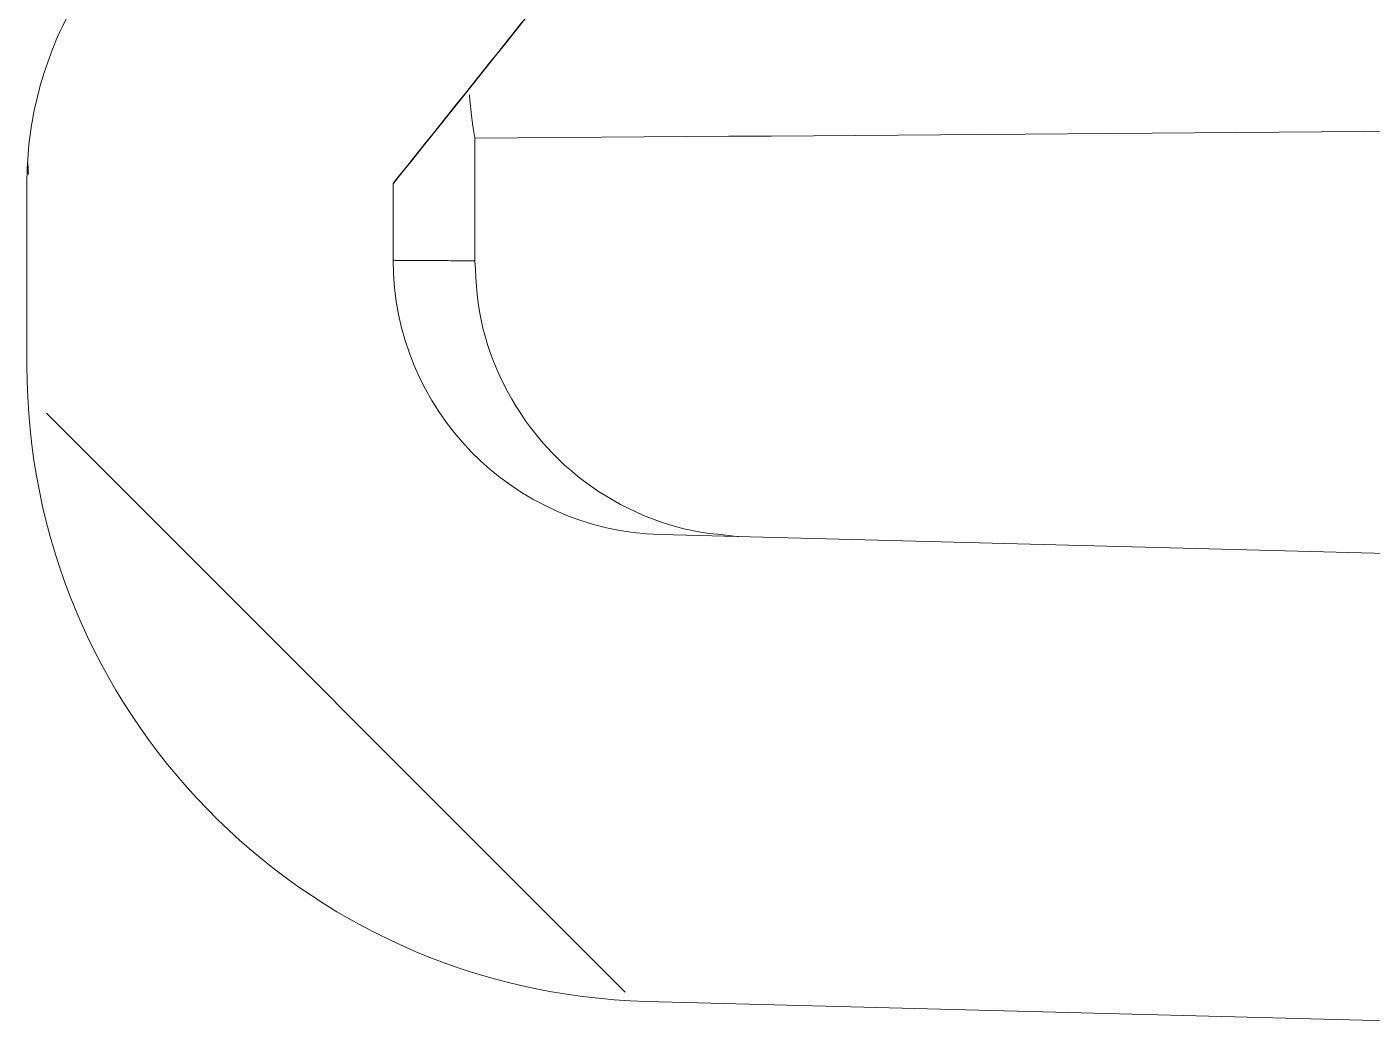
# Model space of a CAD drawing. Header units: inches. Extents: x 0 to 40, y 35.9 to 64.1.
# Drawn here: x 12.0637 to 12.5334, y 42.3976 to 42.7447 of the extents above; entities that cross this region are included whole.
import ezdxf

# ---------------------------------------------------------------- set-up
doc = ezdxf.new("R2010")
doc.units = ezdxf.units.IN
doc.header["$MEASUREMENT"] = 0
doc.layers.add('2', color=7, linetype='Continuous')

# ---------------------------------------------------------------- blocks, each defined once
blk = doc.blocks.new('block 925')
at = {"layer": '2', "color": 7, "lineweight": 18, "true_color": 0xffffff}
blk.add_lwpolyline([(12.06374, 42.68994), (12.06374, 42.62658)], dxfattribs=at)
blk = doc.blocks.new('block 926')
at = {"layer": '2', "color": 7, "lineweight": 18, "true_color": 0xffffff}
blk.add_lwpolyline([(12.28004, 42.40451), (12.54332, 42.39762)], dxfattribs=at)
blk = doc.blocks.new('block 932')
at = {"layer": '2', "color": 7, "lineweight": 18, "true_color": 0xffffff}
blk.add_lwpolyline([(12.28504, 42.5675), (13.78862, 42.52812)], dxfattribs=at)
blk = doc.blocks.new('block 933')
at = {"layer": '2', "color": 7, "lineweight": 18, "true_color": 0xffffff}
blk.add_lwpolyline([(12.19162, 42.68994), (12.19162, 42.66324)], dxfattribs=at)
blk = doc.blocks.new('block 967')
at = {"layer": '2', "color": 7, "lineweight": 18, "true_color": 0xffffff}
blk.add_lwpolyline([(12.22017, 42.6631), (12.22017, 42.70589)], dxfattribs=at)
blk = doc.blocks.new('block 1123')
at = {"layer": '2', "color": 7, "lineweight": 18, "true_color": 0xffffff}
blk.add_open_spline([(12.06374, 42.62658), (12.06374, 42.50614), (12.15967, 42.40768), (12.28004, 42.40451)], degree=3, dxfattribs=at)
blk = doc.blocks.new('block 1125')
at = {"layer": '2', "color": 7, "lineweight": 18, "true_color": 0xffffff}
blk.add_open_spline([(12.28504, 42.5675), (12.2331, 42.56887), (12.19171, 42.61128), (12.19162, 42.66324)], degree=3, dxfattribs=at)
blk = doc.blocks.new('block 1433')
at = {"layer": '2', "color": 7, "lineweight": 18, "true_color": 0xffffff}
blk.add_lwpolyline([(12.09161, 42.76962), (12.09053, 42.76824), (12.08948, 42.76686), (12.08844, 42.76549), (12.08743, 42.76411), (12.08645, 42.7627), (12.08546, 42.76125), (12.08452, 42.75984), (12.08359, 42.75839), (12.08267, 42.75691), (12.08178, 42.75546), (12.08092, 42.75398), (12.08007, 42.7525), (12.07923, 42.75098), (12.07844, 42.74947), (12.07764, 42.74795), (12.07687, 42.7464), (12.07613, 42.74485), (12.0754, 42.7433), (12.0747, 42.74175), (12.07401, 42.74016), (12.07334, 42.73855), (12.0727, 42.73696), (12.07208, 42.73534), (12.07146, 42.73372), (12.07089, 42.73207), (12.07032, 42.73045), (12.06979, 42.7288), (12.06927, 42.72714), (12.06877, 42.72549), (12.06831, 42.72383), (12.06786, 42.72218), (12.06745, 42.72053), (12.06705, 42.71884), (12.06667, 42.71719), (12.06631, 42.71553), (12.06598, 42.71384), (12.06567, 42.71216), (12.06538, 42.71047), (12.06512, 42.70878), (12.06488, 42.70709), (12.06466, 42.7054), (12.06447, 42.70368), (12.06429, 42.70199), (12.06416, 42.70027), (12.06402, 42.69855), (12.06391, 42.69683), (12.06385, 42.69514), (12.06378, 42.69338), (12.06374, 42.69166), (12.06374, 42.68994)], dxfattribs=at)
blk = doc.blocks.new('block 1434')
at = {"layer": '2', "color": 7, "lineweight": 18, "true_color": 0xffffff}
blk.add_lwpolyline([(12.19162, 42.68994), (12.19505, 42.69421), (12.19843, 42.69844), (12.2018, 42.70265), (12.20515, 42.70685), (12.20845, 42.71098), (12.21176, 42.71512), (12.21502, 42.71918), (12.21826, 42.72325), (12.22148, 42.72725), (12.22466, 42.73124), (12.22782, 42.73517), (12.23095, 42.7391), (12.23407, 42.74299), (12.23715, 42.74685), (12.2402, 42.75067), (12.24323, 42.75446), (12.24625, 42.75822), (12.24923, 42.76194), (12.25219, 42.76566), (12.25512, 42.76931), (12.25801, 42.77293), (12.26089, 42.77654), (12.26375, 42.78009), (12.26657, 42.78364), (12.26938, 42.78712), (12.27215, 42.7906), (12.27491, 42.79405), (12.27763, 42.79746), (12.28032, 42.8008), (12.28301, 42.80414), (12.28564, 42.80745), (12.28826, 42.81072), (12.29086, 42.81396), (12.29343, 42.8172), (12.29598, 42.82037), (12.29849, 42.8235), (12.30099, 42.8266), (12.30345, 42.8297), (12.3059, 42.83273), (12.30831, 42.83577), (12.3107, 42.83873), (12.31306, 42.84169), (12.31541, 42.84462), (12.31771, 42.84751), (12.32001, 42.85037), (12.32226, 42.8532), (12.3245, 42.85595), (12.32671, 42.85874), (12.32889, 42.86147), (12.33105, 42.86415)], dxfattribs=at)
blk = doc.blocks.new('block 1441')
at = {"layer": '2', "color": 7, "lineweight": 18, "true_color": 0xffffff}
blk.add_lwpolyline([(12.19176, 42.69028), (12.19398, 42.69307), (12.19622, 42.69586), (12.19846, 42.69865), (12.2007, 42.70144), (12.20294, 42.70423), (12.20518, 42.70702), (12.20742, 42.70981), (12.20964, 42.7126), (12.21188, 42.71539), (12.21412, 42.71818), (12.21636, 42.72098), (12.2186, 42.7238), (12.22084, 42.72659), (12.22306, 42.72938), (12.2253, 42.73217), (12.22754, 42.73496), (12.22978, 42.73775), (12.23202, 42.74054), (12.23426, 42.74333), (12.23648, 42.74612), (12.23872, 42.74892), (12.24096, 42.75171), (12.2432, 42.7545), (12.24544, 42.75729), (12.24768, 42.76008), (12.2499, 42.76287), (12.25214, 42.76569), (12.25438, 42.76845), (12.25662, 42.77127), (12.25886, 42.77406), (12.26109, 42.77685), (12.26333, 42.77965), (12.26556, 42.78244), (12.2678, 42.78523), (12.27003, 42.78802), (12.27227, 42.79081), (12.27451, 42.7936), (12.27675, 42.79639), (12.27897, 42.79918), (12.28121, 42.80197), (12.28345, 42.80476), (12.28569, 42.80759), (12.28793, 42.81034), (12.29017, 42.81317), (12.29241, 42.81596), (12.29463, 42.81875), (12.29687, 42.82154), (12.29911, 42.82433), (12.30135, 42.82712), (12.30359, 42.82991)], dxfattribs=at)
blk = doc.blocks.new('block 1444')
at = {"layer": '2', "color": 7, "lineweight": 18, "true_color": 0xffffff}
blk.add_open_spline([(12.06409, 42.69727), (12.06409, 42.6971), (12.06409, 42.69703), (12.06409, 42.69703), (12.0641, 42.69686), (12.0641, 42.69679), (12.0641, 42.69679), (12.0641, 42.69662), (12.06412, 42.69652), (12.06412, 42.69652), (12.06412, 42.69638), (12.06412, 42.69627), (12.06412, 42.69627), (12.06414, 42.6961), (12.06414, 42.69603), (12.06414, 42.69603), (12.06416, 42.69586), (12.06416, 42.69579), (12.06416, 42.69579), (12.06416, 42.69562), (12.06417, 42.69555), (12.06417, 42.69555), (12.06417, 42.69538), (12.06417, 42.69528), (12.06417, 42.69528), (12.06419, 42.69514), (12.06419, 42.69503), (12.06419, 42.69503), (12.06419, 42.69486), (12.06421, 42.69479), (12.06421, 42.69479), (12.06421, 42.69462), (12.06421, 42.69455), (12.06421, 42.69455), (12.06422, 42.69438), (12.06422, 42.69431), (12.06422, 42.69431), (12.06424, 42.69414), (12.06424, 42.69403), (12.06424, 42.69403), (12.06424, 42.6939), (12.06424, 42.69379), (12.06424, 42.69379), (12.06426, 42.69366), (12.06426, 42.69355), (12.06426, 42.69355), (12.06428, 42.69338), (12.06428, 42.69331), (12.06428, 42.69331)], degree=3, knots=[0, 0, 0, 0, 1, 1, 1, 2, 2, 2, 3, 3, 3, 4, 4, 4, 5, 5, 5, 6, 6, 6, 7, 7, 7, 8, 8, 8, 9, 9, 9, 10, 10, 10, 11, 11, 11, 12, 12, 12, 13, 13, 13, 14, 14, 14, 15, 15, 15, 16, 16, 16, 16], dxfattribs=at)
blk = doc.blocks.new('block 1501')
at = {"layer": '2', "color": 7, "lineweight": 18, "true_color": 0xffffff}
blk.add_open_spline([(12.19162, 42.66324), (12.19173, 42.66324), (12.19181, 42.66324), (12.19181, 42.66324), (12.19192, 42.66324), (12.19204, 42.66324), (12.19204, 42.66324), (12.19219, 42.6632), (12.19237, 42.6632), (12.19237, 42.6632), (12.19237, 42.6632), (12.19255, 42.6632), (12.19255, 42.6632), (12.19255, 42.6632), (12.19276, 42.6632), (12.19276, 42.6632), (12.19276, 42.6632), (12.193, 42.6632), (12.193, 42.6632), (12.193, 42.6632), (12.19326, 42.6632), (12.19326, 42.6632), (12.19326, 42.6632), (12.19355, 42.6632), (12.19355, 42.6632), (12.19355, 42.6632), (12.19386, 42.6632), (12.19386, 42.6632), (12.19386, 42.6632), (12.19419, 42.6632), (12.19419, 42.6632), (12.19419, 42.6632), (12.19455, 42.6632), (12.19455, 42.6632), (12.19455, 42.6632), (12.19493, 42.6632), (12.19493, 42.6632), (12.19493, 42.6632), (12.19533, 42.66317), (12.19533, 42.66317), (12.19533, 42.66317), (12.19574, 42.66317), (12.19574, 42.66317), (12.19574, 42.66317), (12.19619, 42.66317), (12.19619, 42.66317), (12.19619, 42.66317), (12.19665, 42.66317), (12.19665, 42.66317), (12.19665, 42.66317), (12.19715, 42.66317), (12.19715, 42.66317), (12.19715, 42.66317), (12.19767, 42.66317), (12.19767, 42.66317), (12.19767, 42.66317), (12.1982, 42.66317), (12.1982, 42.66317), (12.1982, 42.66317), (12.19876, 42.66317), (12.19876, 42.66317), (12.19876, 42.66317), (12.19934, 42.66317), (12.19934, 42.66317), (12.19934, 42.66317), (12.19994, 42.66317), (12.19994, 42.66317), (12.19994, 42.66317), (12.20058, 42.66317), (12.20058, 42.66317), (12.20058, 42.66317), (12.20124, 42.66317), (12.20124, 42.66317), (12.20124, 42.66317), (12.20191, 42.66317), (12.20191, 42.66317), (12.20191, 42.66317), (12.2026, 42.66313), (12.2026, 42.66313), (12.2026, 42.66313), (12.20332, 42.66313), (12.20332, 42.66313), (12.20332, 42.66313), (12.20406, 42.66313), (12.20406, 42.66313), (12.20406, 42.66313), (12.20482, 42.66313), (12.20482, 42.66313), (12.20482, 42.66313), (12.20561, 42.66313), (12.20561, 42.66313), (12.20561, 42.66313), (12.20642, 42.66313), (12.20642, 42.66313), (12.20642, 42.66313), (12.20725, 42.66313), (12.20725, 42.66313), (12.20725, 42.66313), (12.20811, 42.66313), (12.20811, 42.66313), (12.20811, 42.66313), (12.20899, 42.66313), (12.20899, 42.66313), (12.20899, 42.66313), (12.2099, 42.66313), (12.2099, 42.66313), (12.2099, 42.66313), (12.21081, 42.66313), (12.21081, 42.66313), (12.21081, 42.66313), (12.21176, 42.6631), (12.21176, 42.6631), (12.21176, 42.6631), (12.21274, 42.6631), (12.21274, 42.6631), (12.21274, 42.6631), (12.21372, 42.6631), (12.21372, 42.6631), (12.21372, 42.6631), (12.21474, 42.6631), (12.21474, 42.6631), (12.21474, 42.6631), (12.21579, 42.6631), (12.21579, 42.6631), (12.21579, 42.6631), (12.21684, 42.6631), (12.21684, 42.6631), (12.21684, 42.6631), (12.21793, 42.6631), (12.21793, 42.6631), (12.21793, 42.6631), (12.21903, 42.6631), (12.21903, 42.6631), (12.21903, 42.6631), (12.22017, 42.6631), (12.22017, 42.6631)], degree=3, knots=[0, 0, 0, 0, 1, 1, 1, 2, 2, 2, 3, 3, 3, 4, 4, 4, 5, 5, 5, 6, 6, 6, 7, 7, 7, 8, 8, 8, 9, 9, 9, 10, 10, 10, 11, 11, 11, 12, 12, 12, 13, 13, 13, 14, 14, 14, 15, 15, 15, 16, 16, 16, 17, 17, 17, 18, 18, 18, 19, 19, 19, 20, 20, 20, 21, 21, 21, 22, 22, 22, 23, 23, 23, 24, 24, 24, 25, 25, 25, 26, 26, 26, 27, 27, 27, 28, 28, 28, 29, 29, 29, 30, 30, 30, 31, 31, 31, 32, 32, 32, 33, 33, 33, 34, 34, 34, 35, 35, 35, 36, 36, 36, 37, 37, 37, 38, 38, 38, 39, 39, 39, 40, 40, 40, 41, 41, 41, 42, 42, 42, 43, 43, 43, 44, 44, 44, 45, 45, 45, 45], dxfattribs=at)
blk = doc.blocks.new('block 1534')
at = {"layer": '2', "color": 7, "lineweight": 18, "true_color": 0xffffff}
blk.add_lwpolyline([(12.22017, 42.70589), (12.22013, 42.70609), (12.22008, 42.70626), (12.22005, 42.70647), (12.22001, 42.70664), (12.21996, 42.70685), (12.21993, 42.70706), (12.21989, 42.7073), (12.21986, 42.70751), (12.21981, 42.70775), (12.21977, 42.70795), (12.21974, 42.70819), (12.21968, 42.70844), (12.21965, 42.70868), (12.21962, 42.70892), (12.21958, 42.70919), (12.21953, 42.70943), (12.2195, 42.70971), (12.21946, 42.70995), (12.21941, 42.71023), (12.21937, 42.7105), (12.21934, 42.71078), (12.21931, 42.71109), (12.21927, 42.71136), (12.21922, 42.71167), (12.21919, 42.71198), (12.21915, 42.71226), (12.21912, 42.71257), (12.21906, 42.71291), (12.21903, 42.71322), (12.219, 42.71353), (12.21896, 42.71388), (12.21893, 42.71419), (12.21888, 42.71453), (12.21884, 42.71488), (12.21881, 42.71522), (12.21877, 42.7156), (12.21874, 42.71595), (12.2187, 42.71629), (12.21865, 42.71667), (12.21862, 42.71705), (12.21858, 42.71739), (12.21855, 42.71781), (12.21851, 42.71818), (12.21848, 42.71856), (12.21844, 42.71894), (12.21841, 42.71936), (12.21838, 42.71974), (12.21832, 42.72015), (12.21829, 42.72056), (12.21826, 42.72098)], dxfattribs=at)
blk = doc.blocks.new('block 1582')
at = {"layer": '2', "color": 7, "lineweight": 18, "true_color": 0xffffff}
blk.add_lwpolyline([(12.54523, 42.7083), (12.53045, 42.70819), (12.51569, 42.70806), (12.50091, 42.70795), (12.48613, 42.70785), (12.47135, 42.70775), (12.45657, 42.70764), (12.44181, 42.70754), (12.42703, 42.7074), (12.41225, 42.7073), (12.39747, 42.7072), (12.38271, 42.70709), (12.36793, 42.70699), (12.35315, 42.70685), (12.33837, 42.70675), (12.32361, 42.70664), (12.30883, 42.70654), (12.29405, 42.70644), (12.27927, 42.70633), (12.26449, 42.70623), (12.24973, 42.70609), (12.23495, 42.70599), (12.22017, 42.70589)], dxfattribs=at)
blk = doc.blocks.new('block 1584')
at = {"layer": '2', "color": 7, "lineweight": 18, "true_color": 0xffffff}
blk.add_lwpolyline([(12.31368, 42.56674), (12.31072, 42.56698), (12.30776, 42.56726), (12.3048, 42.56757), (12.30185, 42.56791), (12.29892, 42.56836), (12.29601, 42.56887), (12.29312, 42.56949), (12.29024, 42.57025), (12.2874, 42.57108), (12.28457, 42.57201), (12.28178, 42.57308), (12.27903, 42.57418), (12.2763, 42.57539), (12.27363, 42.57666), (12.27098, 42.57804), (12.26838, 42.57945), (12.26583, 42.58097), (12.26333, 42.58255), (12.26087, 42.58424), (12.25848, 42.586), (12.25612, 42.58779), (12.25383, 42.58968), (12.2516, 42.59165), (12.24943, 42.59368), (12.24733, 42.59578), (12.2453, 42.59795), (12.24332, 42.60019), (12.24142, 42.6025), (12.2396, 42.60484), (12.23784, 42.60725), (12.23615, 42.60973), (12.23455, 42.61225), (12.23302, 42.6148), (12.23155, 42.61742), (12.23019, 42.62007), (12.22888, 42.62276), (12.22768, 42.62548), (12.22654, 42.62823), (12.22551, 42.63102), (12.22454, 42.63385), (12.2237, 42.63671), (12.22294, 42.63957), (12.22229, 42.64246), (12.22175, 42.64536), (12.22132, 42.64828), (12.22098, 42.65125), (12.22072, 42.65421), (12.22049, 42.65717), (12.22032, 42.66014), (12.22017, 42.6631)], dxfattribs=at)
blk = doc.blocks.new('block 1898')
at = {"layer": '2', "lineweight": 0}
blk.add_lwpolyline([(12.27262, 42.40775), (12.07053, 42.60987)], dxfattribs=at)

msp = doc.modelspace()

# ---------------------------------------------------------------- block references
at = {"layer": '2'}
for name in ['block 1898', 'block 1434', 'block 1441', 'block 1433', 'block 1534', 'block 1582', 'block 967', 'block 1444', 'block 925', 'block 933', 'block 1125', 'block 1501', 'block 1584', 'block 1123', 'block 932', 'block 926']:
    msp.add_blockref(name, (0, 0), dxfattribs=at)

doc.saveas('drawing.dxf')
